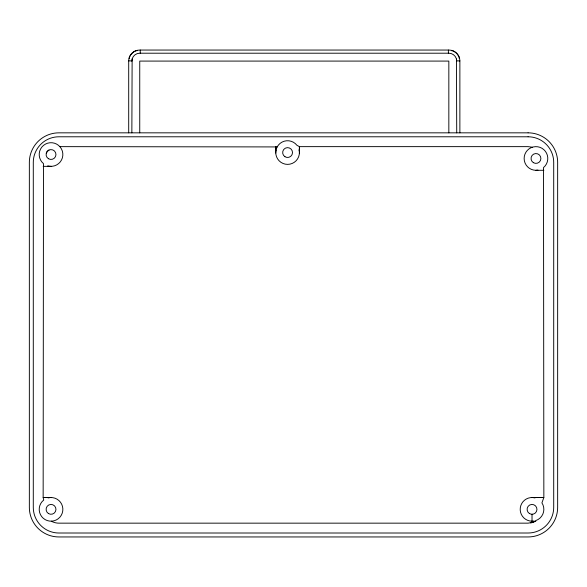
<?xml version="1.0" encoding="UTF-8"?>
<svg xmlns="http://www.w3.org/2000/svg" width="587" height="587" viewBox="0 0 587 587"><rect width="100%" height="100%" fill="white"/><g stroke="black" fill="none" stroke-linecap="round" stroke-linejoin="round"><path stroke-width="0.88" d="M532.013 522.599L532.02 521.183A11.828 11.828 0 0 1 520.295 507.85A11.828 11.828 0 0 1 535.006 497.908M299.407 153.053L299.414 146.64L296.919 145.29A11.828 11.828 0 0 0 277.181 146.926L59.852 146.64M299.319 151.05L299.414 146.64L528.08 146.64L532.314 147.22M48.053 497.908A11.828 11.828 0 0 1 62.758 510.91A11.828 11.828 0 0 1 45.17 519.627A11.828 11.828 0 0 1 43.732 500.051L43.152 497.527L43.482 163.626A11.828 11.828 0 0 1 45.456 144.094A11.828 11.828 0 0 1 62.794 153.295A11.828 11.828 0 0 1 47.73 165.879M128.7 132.838L128.7 60.879C128.729 55.119 133.777 50.078 139.537 50.049L449.04 50.049C454.8 50.078 459.848 55.119 459.878 60.879L459.878 132.838M131.855 132.838L132.126 59.045M51.282 521.183A15.768 15.768 0 0 0 58.92 523.156L528.08 523.156L533.297 522.269L535.718 521.183L535.865 520.544A11.828 11.828 0 0 0 541.926 502.883L543.848 497.527L543.503 167.581A11.828 11.828 0 0 0 541.94 148.262A11.828 11.828 0 0 0 524.33 156.347A11.828 11.828 0 0 0 537.963 170.127M451.594 50.79L451.697 50.401A11.065 11.065 0 0 1 459.526 58.223L459.129 58.326M46.322 153.082L47.268 151.351L49.007 150.037M275.758 148.672L276.396 148.716L277.181 146.926M530.721 522.929L533.297 522.269L533.297 521.183M459.474 60.909L459.878 60.879L456.693 60.879M533.025 497.571L543.848 497.527L532.02 497.527M128.7 60.879L131.884 60.879M43.152 166.356L51.032 166.356M535.968 170.296L543.848 170.296M51.032 497.527L43.152 497.527L50.034 497.571M535.718 521.183L532.02 521.183L533.297 522.269M129.441 58.326L129.052 58.223A11.065 11.065 0 0 1 136.874 50.401L136.984 50.79M275.773 153.053L275.758 146.64L276.396 148.716M456.451 59.045L456.723 132.838M275.758 146.64L275.853 151.05M532.02 514.285L532.02 522.599M448.835 132.838L448.835 61.085L139.743 61.085L139.743 132.838M448.38 50.049L448.38 53.204M140.242 50.049L140.242 53.204M131.855 61.085A7.888 7.888 0 0 1 139.743 53.204L448.835 53.204A7.888 7.888 0 0 1 456.723 61.085M299.077 149.736A11.828 11.828 0 0 1 287.586 164.382A11.828 11.828 0 0 1 276.103 149.736M528.08 132.838L58.92 132.838A29.57 29.57 0 0 0 29.35 162.408L29.35 507.381A29.57 29.57 0 0 0 58.92 536.951L528.08 536.951A29.57 29.57 0 0 0 557.65 507.381L557.65 162.408A29.57 29.57 0 0 0 528.08 132.838M528.08 136.786L58.92 136.786A25.63 25.63 0 0 0 33.29 162.408L33.29 507.381A25.63 25.63 0 0 0 58.92 533.011L528.08 533.011A25.63 25.63 0 0 0 553.71 507.381L553.71 162.408A25.63 25.63 0 0 0 528.08 136.786M533.326 162.628A4.931 4.931 0 0 0 540.891 158.681A4.931 4.931 0 0 0 533.686 154.102A4.931 4.931 0 0 0 533.326 162.628M529.379 513.515A4.931 4.931 0 0 0 536.951 509.56A4.931 4.931 0 0 0 529.745 504.989A4.931 4.931 0 0 0 529.379 513.515M48.391 513.515A4.931 4.931 0 0 0 55.956 509.56A4.931 4.931 0 0 0 48.75 504.989A4.931 4.931 0 0 0 48.391 513.515M284.944 156.714A4.931 4.931 0 0 0 292.509 152.767A4.931 4.931 0 0 0 285.304 148.188A4.931 4.931 0 0 0 284.944 156.714M48.391 158.688A4.931 4.931 0 0 0 55.956 154.733A4.931 4.931 0 0 0 48.75 150.155A4.931 4.931 0 0 0 48.391 158.688"/></g></svg>
